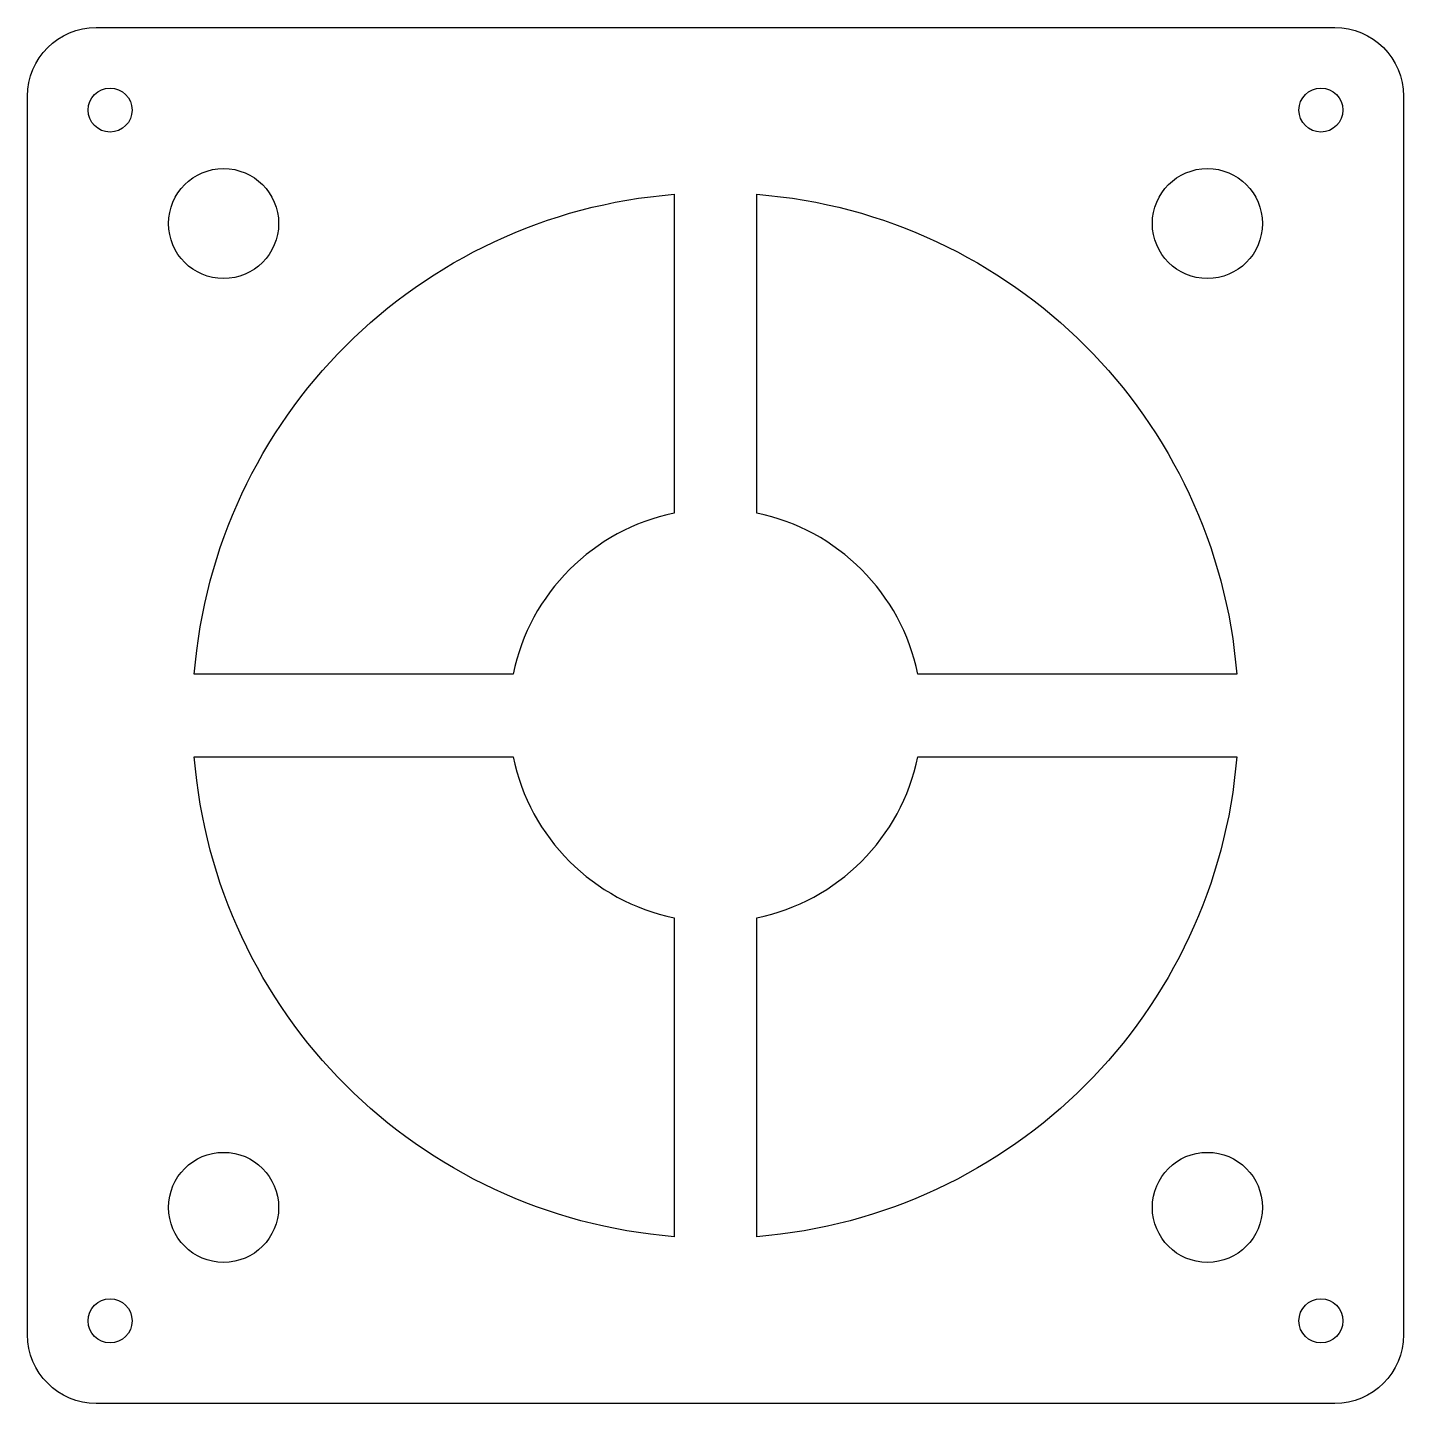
# Model space of a CAD drawing. Header units: millimetres. Extents: x -73 to 27, y 66 to 166.
import ezdxf

# ---------------------------------------------------------------- set-up
doc = ezdxf.new("R2010")
doc.units = ezdxf.units.MM
doc.layers.get('0').update_dxf_attribs({"linetype": 'CONTINUOUS'})

msp = doc.modelspace()

# ---------------------------------------------------------------- linework, layer by layer
for points in [[(-73.11, 161.39, -0.41421), (-68.11, 166.39), (21.89, 166.39, -0.41421), (26.89, 161.39), (26.89, 71.39, -0.41421), (21.89, 66.39), (-68.11, 66.39, -0.41421), (-73.11, 71.39)], [(-60.99, 119.39, -0.36864), (-26.11, 154.27), (-26.11, 131.09, 0.30061), (-37.81, 119.39)], [(-20.11, 154.27, -0.36864), (14.77, 119.39), (-8.41, 119.39, 0.30061), (-20.11, 131.09)], [(-26.11, 78.51, -0.36864), (-60.99, 113.39), (-37.81, 113.39, 0.30061), (-26.11, 101.69)], [(14.77, 113.39, -0.36864), (-20.11, 78.51), (-20.11, 101.69, 0.30061), (-8.41, 113.39)]]:
    msp.add_lwpolyline(points, format="xyb", close=True)
for centre, radius in [((-67.11, 160.39), 1.6), ((20.89, 160.39), 1.6), ((-58.86, 152.14), 4), ((12.64, 152.14), 4), ((-58.86, 80.64), 4), ((12.64, 80.64), 4), ((-67.11, 72.39), 1.6), ((20.89, 72.39), 1.6)]:
    msp.add_circle(centre, radius)

doc.saveas('drawing.dxf')
